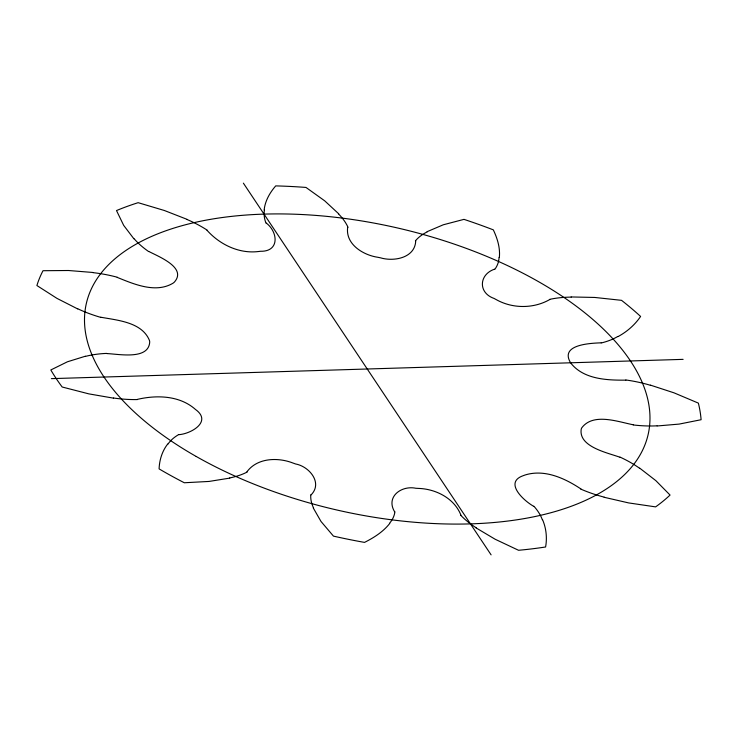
<?xml version="1.0" encoding="UTF-8"?>
<svg xmlns="http://www.w3.org/2000/svg" width="738" height="738" viewBox="0 0 738 738"><rect width="100%" height="100%" fill="white"/><g stroke="black" fill="none" stroke-linecap="round" stroke-linejoin="round"><path stroke-width="1.11" d="M415.715 240.966C414.996 257.977 393.871 261.842 380.55 257.83A81.438 40.719 13.2 0 1 377.828 257.276C363.207 255.145 345.2 244.195 347.69 227.23M264.149 209.97C265.09 200.902 269.822 192.673 275.717 185.893A340.873 170.441 13.2 0 1 306.002 187.443L324.692 200.828L338.687 213.789M499.34 257.488C500.346 247.913 497.366 238.42 493.316 229.859A340.873 170.441 13.2 0 0 463.981 219.361L443.28 224.786L427.154 231.658M246.861 471.914C257.221 457.708 277.903 457.145 293.032 463.058A81.438 40.719 13.2 0 1 295.606 463.981C309.102 466.379 323.069 482.763 311.085 494.894M389.747 523.436C383.179 531.84 373.935 537.642 364.535 542.393A340.873 170.441 13.2 0 1 333.456 536.12L321.021 521.489L313.29 507.993M167.72 443.999C162.175 451.056 159.417 460.005 159.094 468.898A340.873 170.441 13.2 0 0 184.316 482.763L209.066 481.434L229.767 478.113M549.782 299.527C533.62 308.798 512.587 308.77 496.351 299.674A81.438 40.719 13.2 0 1 494.137 298.466C477.846 292.838 478.98 274.388 494.571 269.176M618.047 336.583C626.996 331.749 634.883 324.877 640.602 316.445A340.873 170.441 13.2 0 0 621.544 300.338L594.754 297.451L571.138 296.953M137.333 399.396C156.078 394.996 178.079 395.42 193.707 407.966A81.438 40.719 13.2 0 1 195.376 409.378C212.415 421.499 191.336 433.695 179.066 434.654M85.488 356.196L67.453 361.777L50.821 369.959A340.873 170.441 13.2 0 0 62.177 387.007L88.837 393.871L113.44 398.142M625.898 380.144C607.005 380.319 584.016 379.369 571.157 363.539A81.438 40.719 13.2 0 1 570.16 362.044C560.262 344.443 590.668 343.225 601.027 342.829M51.374 378.64L683.111 359.36M657.124 425.974L679.154 424.092L701.1 419.719A340.873 170.441 13.2 0 0 698.36 403.114L673.997 392.828L650.39 385.116M100.802 317.22C117.84 320.347 142.083 322.183 149.482 340.513A81.438 40.719 13.2 0 1 149.722 341.962C148.689 360.245 118.8 354.046 106.798 353.576M92.72 272.46L68.496 270.505L43.007 270.717A340.873 170.441 13.2 0 0 36.9 285.532L57.001 298.401L77.693 308.927M619.892 457.228C607.54 452.726 578.38 446.868 581.221 429.138A81.438 40.719 13.2 0 1 581.756 427.837C593.241 412.542 617.706 421.739 633.259 424.784M604.173 497.283L628.638 502.919L655.602 506.886A340.873 170.441 13.2 0 0 670.058 495.06L655.842 480.641L639.745 468.169M148.864 251.483C158.532 256.593 187.194 267.654 174.389 282.091A81.438 40.719 13.2 0 1 173.126 283.134C155.81 293.586 134.233 284.278 117.222 277.387M187.111 219.371L164.389 210.505L138.135 202.682A340.873 170.441 13.2 0 0 116.503 210.561L123.67 225.358L133.873 238.78M533.666 506.296C524.118 501.001 503.427 482.421 523.353 475.632A81.438 40.719 13.2 0 1 525.244 474.949C544.672 468.934 565.04 478.335 581.027 489.026M475.992 527.855L495.124 539.229L518.546 550.28A340.873 170.441 13.2 0 0 545.603 546.978C547.245 537.854 546.231 528.26 542.578 519.727M266.261 223.061C278.041 231.953 279.803 251.713 260.532 251.271A81.438 40.719 13.2 0 1 258.162 251.557C238.928 253.844 219.656 244.472 207.018 230.284M243.383 183.144L491.102 554.856M394.609 511.766C385.54 496.757 401.5 485.161 415.918 488.279A81.438 40.719 13.2 0 1 418.575 488.418C435.927 488.971 454.368 498.353 460.927 515.161M625.879 379.978A83.21 41.605 13.2 0 1 650.326 385.254M617.807 336.463A83.21 41.605 13.2 0 1 601.221 342.986M549.598 299.37A83.21 41.605 13.2 0 1 571.24 297.11M499.054 257.433A83.21 41.605 13.2 0 1 494.866 269.287M415.429 240.865A83.21 41.605 13.2 0 1 427.385 231.787M338.447 213.826A83.21 41.605 13.2 0 1 347.995 227.239M265.957 223.042A83.21 41.605 13.2 0 1 264.435 210.035M186.982 219.481A83.21 41.605 13.2 0 1 207.23 230.201M148.642 251.557A83.21 41.605 13.2 0 1 134.132 238.752M92.757 272.617A83.21 41.605 13.2 0 1 117.277 277.23M100.737 317.368A83.21 41.605 13.2 0 1 77.831 308.816M85.673 356.343A83.21 41.605 13.2 0 1 106.678 353.401M137.443 399.562A83.21 41.605 13.2 0 1 113.431 397.994M167.987 444.091A83.21 41.605 13.2 0 1 178.808 434.516M247.11 472.062A83.21 41.605 13.2 0 1 229.601 477.966M313.567 508.002A83.21 41.605 13.2 0 1 310.772 494.838M394.922 511.831A83.21 41.605 13.2 0 1 389.479 523.334M476.185 527.781A83.21 41.605 13.2 0 1 460.66 515.198M533.943 506.259A83.21 41.605 13.2 0 1 542.301 519.709M604.219 497.144A83.21 41.605 13.2 0 1 580.889 489.146M620.04 457.108A83.21 41.605 13.2 0 1 639.542 468.233M657.014 425.826A83.21 41.605 13.2 0 1 633.287 424.95M196.207 456.471A288.429 144.214 13.2 0 0 647.733 436.176A288.429 144.214 13.2 0 0 257.793 214.352A288.429 144.214 13.2 0 0 196.207 456.471"/></g></svg>
